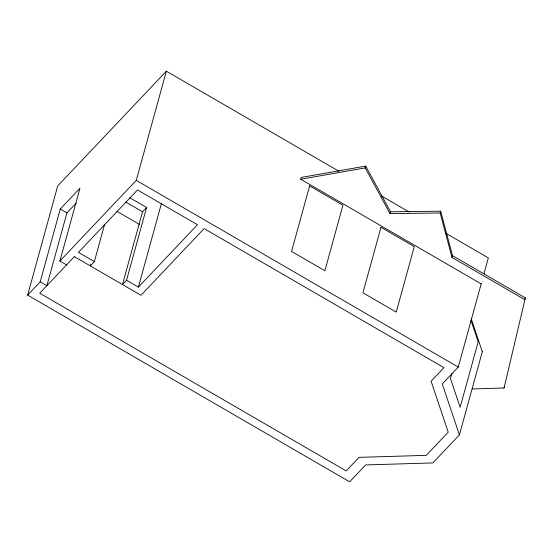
<?xml version="1.0" encoding="UTF-8"?>
<svg xmlns="http://www.w3.org/2000/svg" width="553" height="553" viewBox="0 0 553 553"><rect width="100%" height="100%" fill="white"/><g stroke="black" fill="none" stroke-linecap="round" stroke-linejoin="round"><path stroke-width="0.83" d="M472.165 388.953L504.053 387.999L525.35 297.887L452.506 255.645L440.679 211.191L390.529 211.778L365.699 166.08L301.226 177.437L300.721 179.255L481.179 283.903M482.416 351.369L459.405 434.9L432.875 462.923L365.616 464.935L349.634 481.815L27.65 295.095L57.719 185.919L166.356 71.185L338.927 171.257M27.65 295.095L40.21 281.83L60.256 209.048L79.943 188.255L59.897 261.037L66.56 264.901M76.183 203.124L66.92 212.912L46.874 285.694L40.21 281.83M90.733 264.23L90.277 265.882L94.356 261.583L104.607 224.359M59.897 261.037L136.28 180.361L166.356 71.185M146.6 207.472L142.529 211.771L122.476 284.553L126.554 280.253L146.6 207.472L129.768 197.711M126.554 280.253L138.395 287.118L161.407 203.587M440.679 211.191L440.174 213.009L390.031 213.596L365.201 167.898L365.699 166.08M390.031 213.596L390.529 211.778M525.35 297.887L524.845 299.705L452.001 257.463L452.506 255.645M451.829 373.503L450.453 378.473L460.151 407.319L478.193 341.816L470.921 320.18M459.405 434.9L442.282 383.962L458.264 367.081L481.276 283.544M484.013 273.617L488.34 257.905L445.759 233.207M504.053 387.999L504.55 386.181M138.395 287.118L197.469 224.725L137.51 189.962L78.436 252.355L94.356 261.583M300.721 179.255L365.201 167.898M381.508 195.956L409.151 211.979M136.28 180.361L458.264 367.081M125.697 202.011L142.529 211.771M116.904 211.35L139.328 224.359M60.256 209.048L66.92 212.912M471.177 318.576L482.32 351.729M440.174 213.009L452.001 257.463M309.625 185.919L291.576 251.421L324.887 270.742L342.929 205.232L309.625 185.919M380.969 227.29L362.927 292.8L396.231 312.113L414.273 246.61L380.969 227.29M74.365 256.654L39.747 293.221L346.185 470.928L359.028 457.359L426.287 455.347L448.227 432.176L431.105 381.238L443.955 367.662L204.133 228.589L140.98 295.288L74.365 256.654"/></g></svg>
